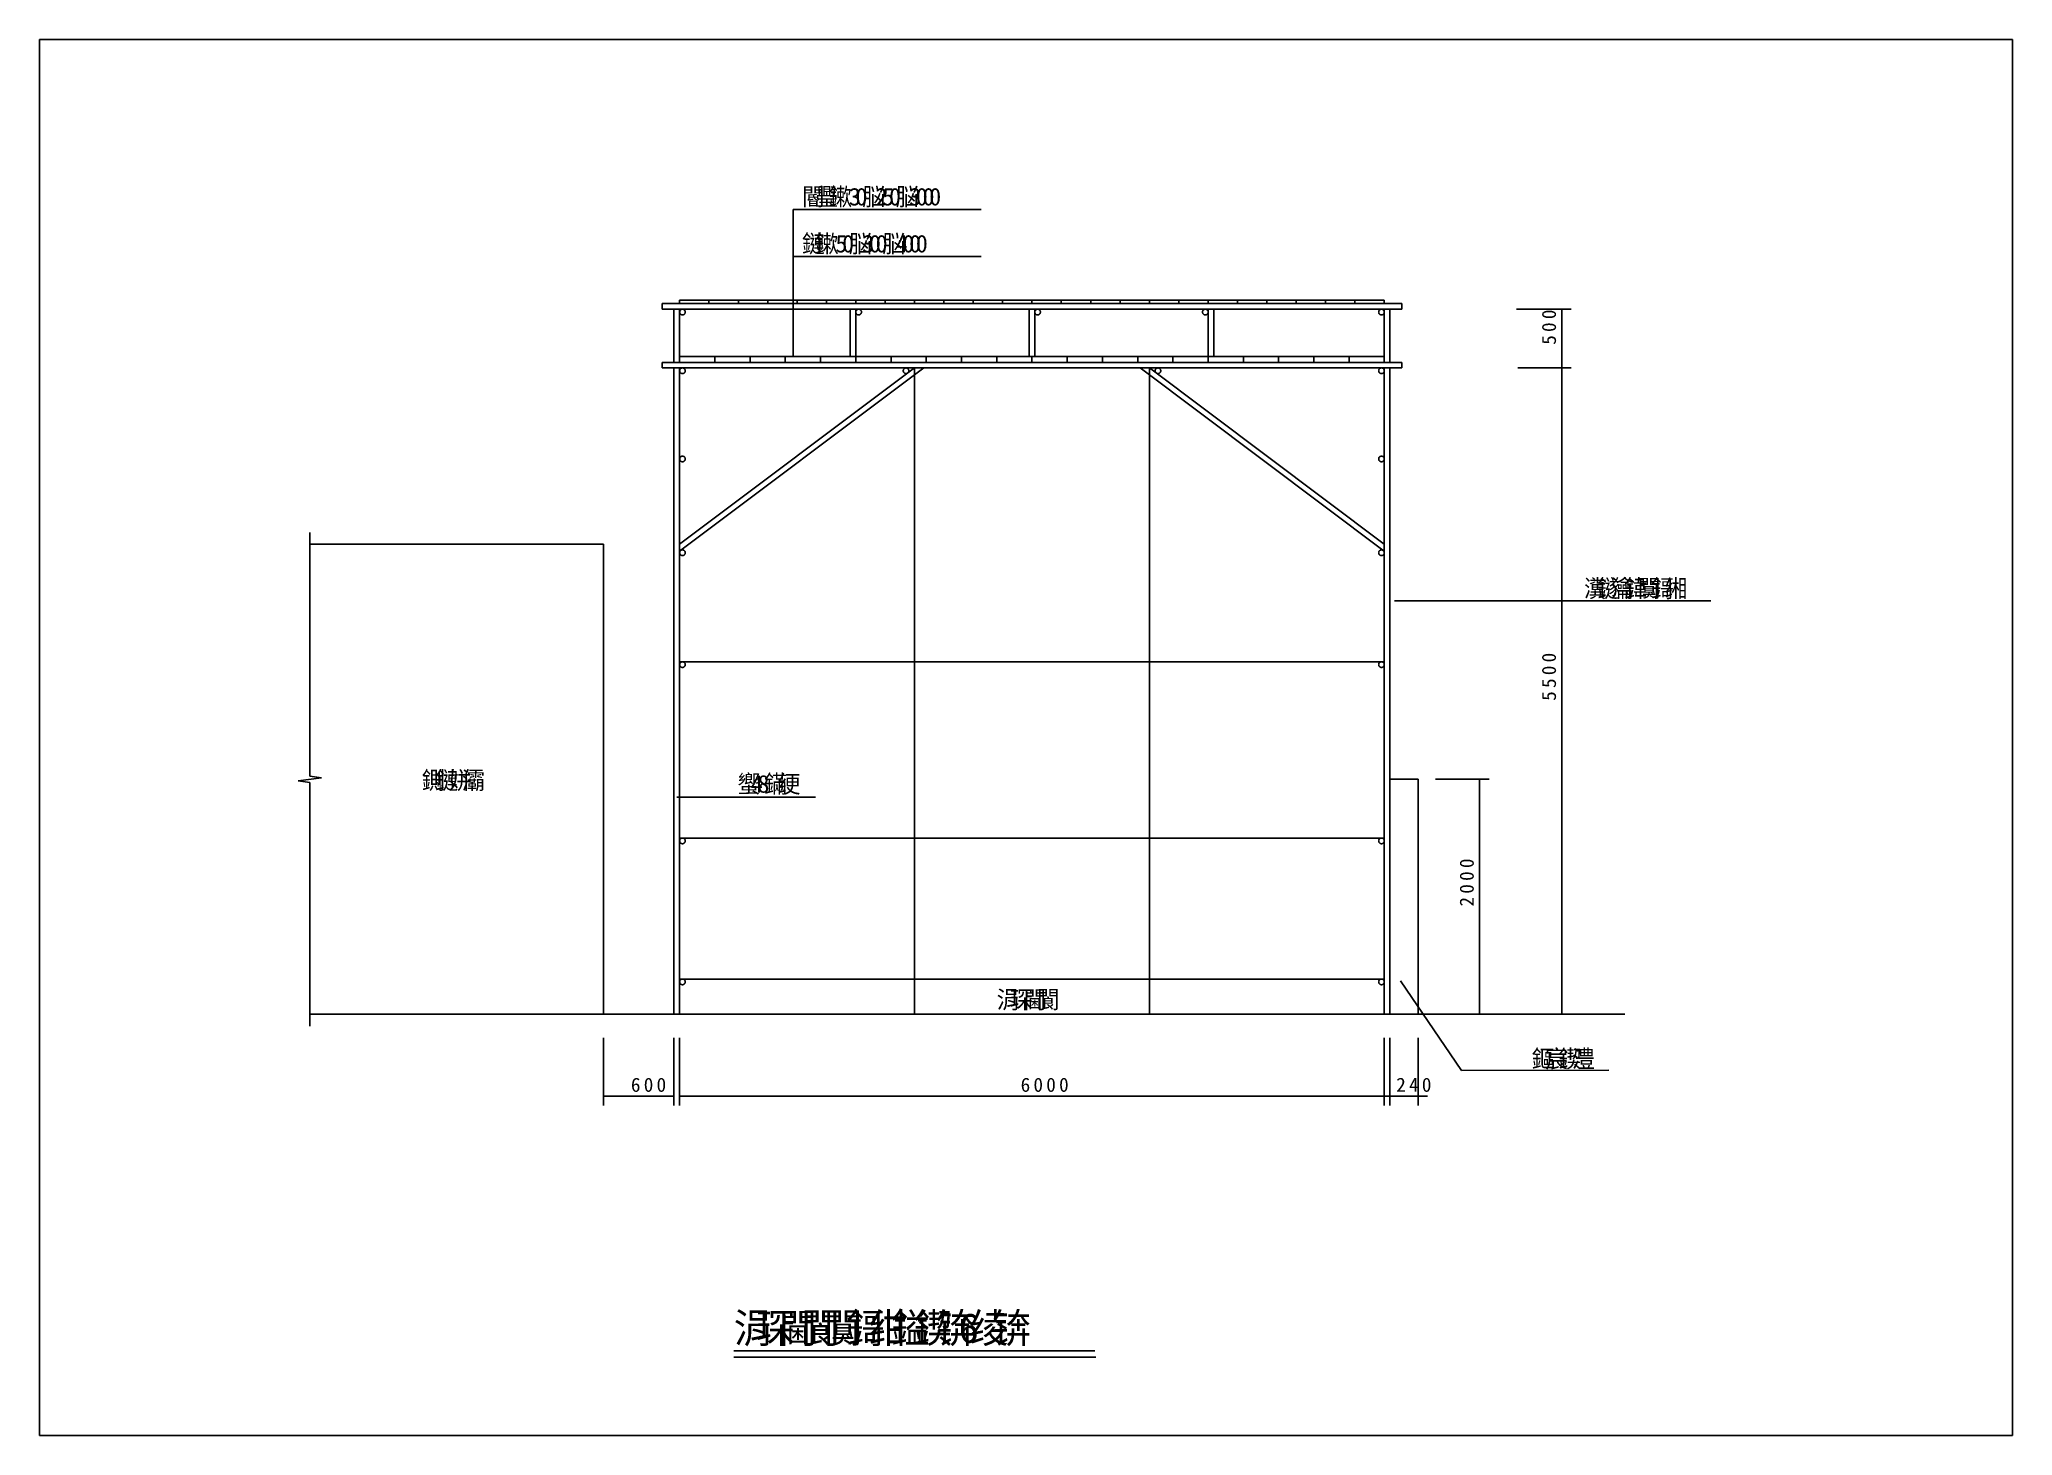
# Model space of a CAD drawing. Header units: metres. Extents: x 0 to 420, y 0 to 297.
import ezdxf

# ---------------------------------------------------------------- set-up
doc = ezdxf.new("R2010")
doc.units = ezdxf.units.M

msp = doc.modelspace()

# ---------------------------------------------------------------- linework, layer by layer
for p, q in [((420, 297), (0, 297)), ((0, 297), (0, 0)), ((420, 0), (420, 297)), ((160.47, 260.81), (160.47, 229.56)), ((160.47, 260.81), (200.47, 260.81)), ((160.47, 250.81), (200.47, 250.81)), ((132.57, 240.81), (289.97, 240.81)), ((132.57, 239.61), (132.57, 240.81)), ((132.57, 239.61), (289.97, 239.61)), ((135.07, 228.31), (135.07, 239.61)), ((136.27, 241.56), (286.27, 241.56)), ((136.27, 240.81), (136.27, 241.56)), ((136.27, 240.81), (286.27, 240.81)), ((136.27, 228.31), (136.27, 239.61)), ((142.52, 240.81), (142.52, 241.56)), ((148.77, 240.81), (148.77, 241.56)), ((155.02, 240.81), (155.02, 241.56)), ((161.27, 240.81), (161.27, 241.56)), ((167.52, 240.81), (167.52, 241.56)), ((172.57, 229.56), (172.57, 239.61)), ((173.77, 240.81), (173.77, 241.56)), ((173.77, 229.56), (173.77, 239.61)), ((180.02, 240.81), (180.02, 241.56)), ((186.27, 240.81), (186.27, 241.56)), ((192.52, 240.81), (192.52, 241.56)), ((198.77, 240.81), (198.77, 241.56)), ((205.02, 240.81), (205.02, 241.56)), ((210.67, 229.56), (210.67, 239.61)), ((211.27, 240.81), (211.27, 241.56)), ((211.87, 229.56), (211.87, 239.61)), ((217.52, 240.81), (217.52, 241.56)), ((223.77, 240.81), (223.77, 241.56)), ((230.02, 240.81), (230.02, 241.56)), ((236.27, 240.81), (236.27, 241.56)), ((242.52, 240.81), (242.52, 241.56)), ((248.77, 240.81), (248.77, 241.56)), ((248.77, 229.56), (248.77, 239.61)), ((249.97, 229.56), (249.97, 239.61)), ((255.02, 240.81), (255.02, 241.56)), ((261.27, 240.81), (261.27, 241.56)), ((267.52, 240.81), (267.52, 241.56)), ((273.77, 240.81), (273.77, 241.56)), ((280.02, 240.81), (280.02, 241.56)), ((286.27, 241.56), (286.27, 240.81)), ((286.27, 228.31), (286.27, 239.61)), ((287.47, 228.31), (287.47, 239.61)), ((289.97, 239.61), (289.97, 240.81)), ((314.41, 239.61), (326.06, 239.61)), ((324.06, 239.61), (324.06, 227.11)), ((132.57, 228.31), (289.97, 228.31)), ((132.57, 227.11), (132.57, 228.31)), ((132.57, 227.11), (289.97, 227.11)), ((135.07, 89.61), (135.07, 227.11)), ((136.27, 229.56), (286.27, 229.56)), ((136.27, 229.56), (136.27, 228.31)), ((136.27, 228.31), (286.27, 228.31)), ((136.27, 89.61), (136.27, 227.11)), ((136.27, 189.61), (186.27, 227.11)), ((136.27, 188.11), (188.27, 227.11)), ((143.77, 229.56), (143.77, 228.31)), ((151.27, 229.56), (151.27, 228.31)), ((158.77, 229.56), (158.77, 228.31)), ((166.27, 229.56), (166.27, 228.31)), ((173.77, 229.56), (173.77, 228.31)), ((181.27, 229.56), (181.27, 228.31)), ((186.27, 89.61), (186.27, 227.11)), ((188.77, 229.56), (188.77, 228.31)), ((196.27, 229.56), (196.27, 228.31)), ((203.77, 229.56), (203.77, 228.31)), ((211.27, 229.56), (211.27, 228.31)), ((218.77, 229.56), (218.77, 228.31)), ((226.27, 229.56), (226.27, 228.31)), ((233.77, 229.56), (233.77, 228.31)), ((286.27, 188.11), (234.27, 227.11)), ((236.27, 89.61), (236.27, 227.11)), ((286.27, 189.61), (236.27, 227.11)), ((241.27, 229.56), (241.27, 228.31)), ((248.77, 229.56), (248.77, 228.31)), ((256.27, 229.56), (256.27, 228.31)), ((263.77, 229.56), (263.77, 228.31)), ((271.27, 229.56), (271.27, 228.31)), ((278.77, 229.56), (278.77, 228.31)), ((286.27, 229.56), (286.27, 228.31)), ((286.27, 89.61), (286.27, 227.11)), ((287.47, 89.61), (287.47, 227.11)), ((289.97, 227.11), (289.97, 228.31)), ((314.67, 227.11), (326.06, 227.11)), ((314.67, 227.11), (326.06, 227.11)), ((324.06, 89.61), (324.06, 227.11)), ((57.57, 140.27), (57.57, 192.11)), ((57.57, 189.61), (120.07, 189.61)), ((120.07, 89.61), (120.07, 189.61)), ((355.81, 177.6), (288.47, 177.6)), ((136.27, 164.61), (286.27, 164.61)), ((55.07, 139.28), (60.07, 139.94)), ((55.07, 139.28), (57.57, 138.95)), ((57.57, 140.27), (60.07, 139.94)), ((57.57, 87.11), (57.57, 138.95)), ((287.47, 139.61), (293.47, 139.61)), ((293.47, 139.61), (293.47, 89.61)), ((297.17, 139.61), (308.56, 139.61)), ((306.56, 89.61), (306.56, 139.61)), ((135.67, 135.81), (165.18, 135.81)), ((136.27, 127.11), (286.27, 127.11)), ((136.27, 97.11), (286.27, 97.11)), ((289.72, 96.75), (302.67, 77.67)), ((57.57, 89.61), (337.47, 89.61)), ((296.91, 89.61), (308.56, 89.61)), ((314.41, 89.61), (326.06, 89.61)), ((120.07, 84.61), (120.07, 70.21)), ((135.07, 84.61), (135.07, 70.21)), ((136.27, 84.61), (136.27, 70.21)), ((286.27, 84.61), (286.27, 70.21)), ((287.47, 84.61), (287.47, 70.21)), ((293.47, 84.61), (293.47, 70.21)), ((302.67, 77.67), (334.03, 77.71)), ((120.07, 72.21), (135.07, 72.21)), ((286.27, 72.21), (136.27, 72.21)), ((287.47, 72.21), (285.47, 72.21)), ((287.47, 72.21), (293.47, 72.21)), ((293.47, 72.21), (295.47, 72.21)), ((147.82, 18.05), (224.68, 18.05)), ((147.82, 16.65), (224.85, 16.65)), ((0, 0), (420, 0))]:
    msp.add_line(p, q)
for points in [[(137.47, 239.01), (137.47, 239.07), (137.46, 239.13), (137.45, 239.18), (137.43, 239.24), (137.4, 239.29), (137.37, 239.34), (137.34, 239.39), (137.3, 239.43), (137.25, 239.47), (137.21, 239.51), (137.16, 239.54), (137.1, 239.56), (137.05, 239.58), (136.99, 239.6), (136.93, 239.61), (136.87, 239.61), (136.82, 239.61), (136.76, 239.6), (136.7, 239.58), (136.64, 239.56), (136.59, 239.54), (136.54, 239.51), (136.49, 239.47), (136.45, 239.43), (136.41, 239.39), (136.37, 239.34), (136.34, 239.29), (136.32, 239.24), (136.3, 239.18), (136.29, 239.13), (136.28, 239.07), (136.27, 239.01), (136.28, 238.95), (136.29, 238.89), (136.3, 238.84), (136.32, 238.78), (136.34, 238.73), (136.37, 238.68), (136.41, 238.63), (136.45, 238.58), (136.49, 238.55), (136.54, 238.51), (136.59, 238.48), (136.64, 238.45), (136.7, 238.44), (136.76, 238.42), (136.82, 238.41), (136.87, 238.41), (136.93, 238.41), (136.99, 238.42), (137.05, 238.44), (137.1, 238.45), (137.16, 238.48), (137.21, 238.51), (137.25, 238.55), (137.3, 238.58), (137.34, 238.63), (137.37, 238.68), (137.4, 238.73), (137.43, 238.78), (137.45, 238.84), (137.46, 238.89), (137.47, 238.95), (137.47, 239.01)], [(174.97, 239.01), (174.97, 239.07), (174.96, 239.13), (174.95, 239.18), (174.93, 239.24), (174.9, 239.29), (174.87, 239.34), (174.84, 239.39), (174.8, 239.43), (174.75, 239.47), (174.71, 239.51), (174.66, 239.54), (174.6, 239.56), (174.55, 239.58), (174.49, 239.6), (174.43, 239.61), (174.37, 239.61), (174.31, 239.61), (174.26, 239.6), (174.2, 239.58), (174.14, 239.56), (174.09, 239.54), (174.04, 239.51), (173.99, 239.47), (173.95, 239.43), (173.91, 239.39), (173.87, 239.34), (173.84, 239.29), (173.82, 239.24), (173.8, 239.18), (173.79, 239.13), (173.78, 239.07), (173.77, 239.01), (173.78, 238.95), (173.79, 238.89), (173.8, 238.84), (173.82, 238.78), (173.84, 238.73), (173.87, 238.68), (173.91, 238.63), (173.95, 238.58), (173.99, 238.55), (174.04, 238.51), (174.09, 238.48), (174.14, 238.45), (174.2, 238.44), (174.26, 238.42), (174.31, 238.41), (174.37, 238.41), (174.43, 238.41), (174.49, 238.42), (174.55, 238.44), (174.6, 238.45), (174.66, 238.48), (174.71, 238.51), (174.75, 238.55), (174.8, 238.58), (174.84, 238.63), (174.87, 238.68), (174.9, 238.73), (174.93, 238.78), (174.95, 238.84), (174.96, 238.89), (174.97, 238.95), (174.97, 239.01)], [(213.07, 239.01), (213.07, 239.07), (213.06, 239.13), (213.05, 239.18), (213.03, 239.24), (213, 239.29), (212.97, 239.34), (212.94, 239.39), (212.9, 239.43), (212.85, 239.47), (212.81, 239.51), (212.76, 239.54), (212.7, 239.56), (212.65, 239.58), (212.59, 239.6), (212.53, 239.61), (212.47, 239.61), (212.42, 239.61), (212.36, 239.6), (212.3, 239.58), (212.24, 239.56), (212.19, 239.54), (212.14, 239.51), (212.09, 239.47), (212.05, 239.43), (212.01, 239.39), (211.97, 239.34), (211.94, 239.29), (211.92, 239.24), (211.9, 239.18), (211.89, 239.13), (211.88, 239.07), (211.87, 239.01), (211.88, 238.95), (211.89, 238.89), (211.9, 238.84), (211.92, 238.78), (211.94, 238.73), (211.97, 238.68), (212.01, 238.63), (212.05, 238.58), (212.09, 238.55), (212.14, 238.51), (212.19, 238.48), (212.24, 238.45), (212.3, 238.44), (212.36, 238.42), (212.42, 238.41), (212.47, 238.41), (212.53, 238.41), (212.59, 238.42), (212.65, 238.44), (212.7, 238.45), (212.76, 238.48), (212.81, 238.51), (212.85, 238.55), (212.9, 238.58), (212.94, 238.63), (212.97, 238.68), (213, 238.73), (213.03, 238.78), (213.05, 238.84), (213.06, 238.89), (213.07, 238.95), (213.07, 239.01)], [(248.77, 239.01), (248.77, 239.07), (248.76, 239.13), (248.75, 239.18), (248.73, 239.24), (248.7, 239.29), (248.67, 239.34), (248.64, 239.39), (248.6, 239.43), (248.55, 239.47), (248.51, 239.51), (248.46, 239.54), (248.4, 239.56), (248.35, 239.58), (248.29, 239.6), (248.23, 239.61), (248.17, 239.61), (248.12, 239.61), (248.06, 239.6), (248, 239.58), (247.94, 239.56), (247.89, 239.54), (247.84, 239.51), (247.79, 239.47), (247.75, 239.43), (247.71, 239.39), (247.67, 239.34), (247.64, 239.29), (247.62, 239.24), (247.6, 239.18), (247.59, 239.13), (247.58, 239.07), (247.57, 239.01), (247.58, 238.95), (247.59, 238.89), (247.6, 238.84), (247.62, 238.78), (247.64, 238.73), (247.67, 238.68), (247.71, 238.63), (247.75, 238.58), (247.79, 238.55), (247.84, 238.51), (247.89, 238.48), (247.94, 238.45), (248, 238.44), (248.06, 238.42), (248.12, 238.41), (248.17, 238.41), (248.23, 238.41), (248.29, 238.42), (248.35, 238.44), (248.4, 238.45), (248.46, 238.48), (248.51, 238.51), (248.55, 238.55), (248.6, 238.58), (248.64, 238.63), (248.67, 238.68), (248.7, 238.73), (248.73, 238.78), (248.75, 238.84), (248.76, 238.89), (248.77, 238.95), (248.77, 239.01)], [(286.27, 239.01), (286.27, 239.07), (286.26, 239.13), (286.25, 239.18), (286.23, 239.24), (286.2, 239.29), (286.17, 239.34), (286.14, 239.39), (286.1, 239.43), (286.05, 239.47), (286.01, 239.51), (285.96, 239.54), (285.9, 239.56), (285.85, 239.58), (285.79, 239.6), (285.73, 239.61), (285.67, 239.61), (285.61, 239.61), (285.56, 239.6), (285.5, 239.58), (285.44, 239.56), (285.39, 239.54), (285.34, 239.51), (285.29, 239.47), (285.25, 239.43), (285.21, 239.39), (285.17, 239.34), (285.14, 239.29), (285.12, 239.24), (285.1, 239.18), (285.09, 239.13), (285.08, 239.07), (285.07, 239.01), (285.08, 238.95), (285.09, 238.89), (285.1, 238.84), (285.12, 238.78), (285.14, 238.73), (285.17, 238.68), (285.21, 238.63), (285.25, 238.58), (285.29, 238.55), (285.34, 238.51), (285.39, 238.48), (285.44, 238.45), (285.5, 238.44), (285.56, 238.42), (285.61, 238.41), (285.67, 238.41), (285.73, 238.41), (285.79, 238.42), (285.85, 238.44), (285.9, 238.45), (285.96, 238.48), (286.01, 238.51), (286.05, 238.55), (286.1, 238.58), (286.14, 238.63), (286.17, 238.68), (286.2, 238.73), (286.23, 238.78), (286.25, 238.84), (286.26, 238.89), (286.27, 238.95), (286.27, 239.01)], [(137.47, 226.51), (137.47, 226.57), (137.46, 226.63), (137.45, 226.68), (137.43, 226.74), (137.4, 226.79), (137.37, 226.84), (137.34, 226.89), (137.3, 226.93), (137.25, 226.97), (137.21, 227.01), (137.16, 227.04), (137.1, 227.06), (137.05, 227.08), (136.99, 227.1), (136.93, 227.11), (136.87, 227.11), (136.82, 227.11), (136.76, 227.1), (136.7, 227.08), (136.64, 227.06), (136.59, 227.04), (136.54, 227.01), (136.49, 226.97), (136.45, 226.93), (136.41, 226.89), (136.37, 226.84), (136.34, 226.79), (136.32, 226.74), (136.3, 226.68), (136.29, 226.63), (136.28, 226.57), (136.27, 226.51), (136.28, 226.45), (136.29, 226.39), (136.3, 226.34), (136.32, 226.28), (136.34, 226.23), (136.37, 226.18), (136.41, 226.13), (136.45, 226.08), (136.49, 226.05), (136.54, 226.01), (136.59, 225.98), (136.64, 225.95), (136.7, 225.94), (136.76, 225.92), (136.82, 225.91), (136.87, 225.91), (136.93, 225.91), (136.99, 225.92), (137.05, 225.94), (137.1, 225.95), (137.16, 225.98), (137.21, 226.01), (137.25, 226.05), (137.3, 226.08), (137.34, 226.13), (137.37, 226.18), (137.4, 226.23), (137.43, 226.28), (137.45, 226.34), (137.46, 226.39), (137.47, 226.45), (137.47, 226.51)], [(185.07, 226.51), (185.06, 226.57), (185.06, 226.63), (185.04, 226.68), (185.02, 226.74), (185, 226.79), (184.97, 226.84), (184.93, 226.89), (184.89, 226.93), (184.85, 226.97), (184.8, 227.01), (184.75, 227.04), (184.7, 227.06), (184.64, 227.08), (184.58, 227.1), (184.53, 227.11), (184.47, 227.11), (184.41, 227.11), (184.35, 227.1), (184.29, 227.08), (184.24, 227.06), (184.18, 227.04), (184.13, 227.01), (184.09, 226.97), (184.04, 226.93), (184, 226.89), (183.97, 226.84), (183.94, 226.79), (183.91, 226.74), (183.89, 226.68), (183.88, 226.63), (183.87, 226.57), (183.87, 226.51), (183.87, 226.45), (183.88, 226.39), (183.89, 226.34), (183.91, 226.28), (183.94, 226.23), (183.97, 226.18), (184, 226.13), (184.04, 226.08), (184.09, 226.05), (184.13, 226.01), (184.18, 225.98), (184.24, 225.95), (184.29, 225.94), (184.35, 225.92), (184.41, 225.91), (184.47, 225.91), (184.53, 225.91), (184.58, 225.92), (184.64, 225.94), (184.7, 225.95), (184.75, 225.98), (184.8, 226.01), (184.85, 226.05), (184.89, 226.08), (184.93, 226.13), (184.97, 226.18), (185, 226.23), (185.02, 226.28), (185.04, 226.34), (185.06, 226.39), (185.06, 226.45), (185.07, 226.51)], [(238.68, 226.51), (238.68, 226.57), (238.67, 226.63), (238.65, 226.68), (238.63, 226.74), (238.61, 226.79), (238.58, 226.84), (238.54, 226.89), (238.5, 226.93), (238.46, 226.97), (238.41, 227.01), (238.36, 227.04), (238.31, 227.06), (238.25, 227.08), (238.2, 227.1), (238.14, 227.11), (238.08, 227.11), (238.02, 227.11), (237.96, 227.1), (237.91, 227.08), (237.85, 227.06), (237.8, 227.04), (237.75, 227.01), (237.7, 226.97), (237.66, 226.93), (237.62, 226.89), (237.58, 226.84), (237.55, 226.79), (237.53, 226.74), (237.51, 226.68), (237.49, 226.63), (237.48, 226.57), (237.48, 226.51), (237.48, 226.45), (237.49, 226.39), (237.51, 226.34), (237.53, 226.28), (237.55, 226.23), (237.58, 226.18), (237.62, 226.13), (237.66, 226.08), (237.7, 226.05), (237.75, 226.01), (237.8, 225.98), (237.85, 225.95), (237.91, 225.94), (237.96, 225.92), (238.02, 225.91), (238.08, 225.91), (238.14, 225.91), (238.2, 225.92), (238.25, 225.94), (238.31, 225.95), (238.36, 225.98), (238.41, 226.01), (238.46, 226.05), (238.5, 226.08), (238.54, 226.13), (238.58, 226.18), (238.61, 226.23), (238.63, 226.28), (238.65, 226.34), (238.67, 226.39), (238.68, 226.45), (238.68, 226.51)], [(286.27, 226.51), (286.27, 226.57), (286.26, 226.63), (286.25, 226.68), (286.23, 226.74), (286.2, 226.79), (286.17, 226.84), (286.14, 226.89), (286.1, 226.93), (286.05, 226.97), (286.01, 227.01), (285.96, 227.04), (285.9, 227.06), (285.85, 227.08), (285.79, 227.1), (285.73, 227.11), (285.67, 227.11), (285.61, 227.11), (285.56, 227.1), (285.5, 227.08), (285.44, 227.06), (285.39, 227.04), (285.34, 227.01), (285.29, 226.97), (285.25, 226.93), (285.21, 226.89), (285.17, 226.84), (285.14, 226.79), (285.12, 226.74), (285.1, 226.68), (285.09, 226.63), (285.08, 226.57), (285.07, 226.51), (285.08, 226.45), (285.09, 226.39), (285.1, 226.34), (285.12, 226.28), (285.14, 226.23), (285.17, 226.18), (285.21, 226.13), (285.25, 226.08), (285.29, 226.05), (285.34, 226.01), (285.39, 225.98), (285.44, 225.95), (285.5, 225.94), (285.56, 225.92), (285.61, 225.91), (285.67, 225.91), (285.73, 225.91), (285.79, 225.92), (285.85, 225.94), (285.9, 225.95), (285.96, 225.98), (286.01, 226.01), (286.05, 226.05), (286.1, 226.08), (286.14, 226.13), (286.17, 226.18), (286.2, 226.23), (286.23, 226.28), (286.25, 226.34), (286.26, 226.39), (286.27, 226.45), (286.27, 226.51)], [(137.47, 207.76), (137.47, 207.82), (137.46, 207.88), (137.45, 207.93), (137.43, 207.99), (137.4, 208.04), (137.37, 208.09), (137.34, 208.14), (137.3, 208.18), (137.25, 208.22), (137.21, 208.26), (137.16, 208.29), (137.1, 208.31), (137.05, 208.33), (136.99, 208.35), (136.93, 208.36), (136.87, 208.36), (136.82, 208.36), (136.76, 208.35), (136.7, 208.33), (136.64, 208.31), (136.59, 208.29), (136.54, 208.26), (136.49, 208.22), (136.45, 208.18), (136.41, 208.14), (136.37, 208.09), (136.34, 208.04), (136.32, 207.99), (136.3, 207.93), (136.29, 207.88), (136.28, 207.82), (136.27, 207.76), (136.28, 207.7), (136.29, 207.64), (136.3, 207.59), (136.32, 207.53), (136.34, 207.48), (136.37, 207.43), (136.41, 207.38), (136.45, 207.33), (136.49, 207.3), (136.54, 207.26), (136.59, 207.23), (136.64, 207.2), (136.7, 207.19), (136.76, 207.17), (136.82, 207.16), (136.87, 207.16), (136.93, 207.16), (136.99, 207.17), (137.05, 207.19), (137.1, 207.2), (137.16, 207.23), (137.21, 207.26), (137.25, 207.3), (137.3, 207.33), (137.34, 207.38), (137.37, 207.43), (137.4, 207.48), (137.43, 207.53), (137.45, 207.59), (137.46, 207.64), (137.47, 207.7), (137.47, 207.76)], [(286.27, 207.76), (286.27, 207.82), (286.26, 207.88), (286.25, 207.93), (286.23, 207.99), (286.2, 208.04), (286.17, 208.09), (286.14, 208.14), (286.1, 208.18), (286.05, 208.22), (286.01, 208.26), (285.96, 208.29), (285.9, 208.31), (285.85, 208.33), (285.79, 208.35), (285.73, 208.36), (285.67, 208.36), (285.61, 208.36), (285.56, 208.35), (285.5, 208.33), (285.44, 208.31), (285.39, 208.29), (285.34, 208.26), (285.29, 208.22), (285.25, 208.18), (285.21, 208.14), (285.17, 208.09), (285.14, 208.04), (285.12, 207.99), (285.1, 207.93), (285.09, 207.88), (285.08, 207.82), (285.07, 207.76), (285.08, 207.7), (285.09, 207.64), (285.1, 207.59), (285.12, 207.53), (285.14, 207.48), (285.17, 207.43), (285.21, 207.38), (285.25, 207.33), (285.29, 207.3), (285.34, 207.26), (285.39, 207.23), (285.44, 207.2), (285.5, 207.19), (285.56, 207.17), (285.61, 207.16), (285.67, 207.16), (285.73, 207.16), (285.79, 207.17), (285.85, 207.19), (285.9, 207.2), (285.96, 207.23), (286.01, 207.26), (286.05, 207.3), (286.1, 207.33), (286.14, 207.38), (286.17, 207.43), (286.2, 207.48), (286.23, 207.53), (286.25, 207.59), (286.26, 207.64), (286.27, 207.7), (286.27, 207.76)], [(137.47, 187.81), (137.47, 187.87), (137.46, 187.92), (137.45, 187.98), (137.43, 188.04), (137.4, 188.09), (137.37, 188.14), (137.34, 188.19), (137.3, 188.23), (137.25, 188.27), (137.21, 188.31), (137.16, 188.34), (137.1, 188.36), (137.05, 188.38), (136.99, 188.4), (136.93, 188.4), (136.87, 188.41), (136.82, 188.4), (136.76, 188.4), (136.7, 188.38), (136.64, 188.36), (136.59, 188.34), (136.54, 188.31), (136.49, 188.27), (136.45, 188.23), (136.41, 188.19), (136.37, 188.14), (136.34, 188.09), (136.32, 188.04), (136.3, 187.98), (136.29, 187.92), (136.28, 187.87), (136.27, 187.81), (136.28, 187.75), (136.29, 187.69), (136.3, 187.63), (136.32, 187.58), (136.34, 187.52), (136.37, 187.47), (136.41, 187.43), (136.45, 187.38), (136.49, 187.34), (136.54, 187.31), (136.59, 187.28), (136.64, 187.25), (136.7, 187.23), (136.76, 187.22), (136.82, 187.21), (136.87, 187.21), (136.93, 187.21), (136.99, 187.22), (137.05, 187.23), (137.1, 187.25), (137.16, 187.28), (137.21, 187.31), (137.25, 187.34), (137.3, 187.38), (137.34, 187.43), (137.37, 187.47), (137.4, 187.52), (137.43, 187.58), (137.45, 187.63), (137.46, 187.69), (137.47, 187.75), (137.47, 187.81)], [(286.27, 187.81), (286.27, 187.87), (286.26, 187.92), (286.25, 187.98), (286.23, 188.04), (286.2, 188.09), (286.17, 188.14), (286.14, 188.19), (286.1, 188.23), (286.05, 188.27), (286.01, 188.31), (285.96, 188.34), (285.9, 188.36), (285.85, 188.38), (285.79, 188.4), (285.73, 188.4), (285.67, 188.41), (285.61, 188.4), (285.56, 188.4), (285.5, 188.38), (285.44, 188.36), (285.39, 188.34), (285.34, 188.31), (285.29, 188.27), (285.25, 188.23), (285.21, 188.19), (285.17, 188.14), (285.14, 188.09), (285.12, 188.04), (285.1, 187.98), (285.09, 187.92), (285.08, 187.87), (285.07, 187.81), (285.08, 187.75), (285.09, 187.69), (285.1, 187.63), (285.12, 187.58), (285.14, 187.52), (285.17, 187.47), (285.21, 187.43), (285.25, 187.38), (285.29, 187.34), (285.34, 187.31), (285.39, 187.28), (285.44, 187.25), (285.5, 187.23), (285.56, 187.22), (285.61, 187.21), (285.67, 187.21), (285.73, 187.21), (285.79, 187.22), (285.85, 187.23), (285.9, 187.25), (285.96, 187.28), (286.01, 187.31), (286.05, 187.34), (286.1, 187.38), (286.14, 187.43), (286.17, 187.47), (286.2, 187.52), (286.23, 187.58), (286.25, 187.63), (286.26, 187.69), (286.27, 187.75), (286.27, 187.81)], [(137.47, 164.01), (137.47, 164.07), (137.46, 164.13), (137.45, 164.18), (137.43, 164.24), (137.4, 164.29), (137.37, 164.34), (137.34, 164.39), (137.3, 164.43), (137.25, 164.47), (137.21, 164.51), (137.16, 164.54), (137.1, 164.56), (137.05, 164.58), (136.99, 164.6), (136.93, 164.61), (136.87, 164.61), (136.82, 164.61), (136.76, 164.6), (136.7, 164.58), (136.64, 164.56), (136.59, 164.54), (136.54, 164.51), (136.49, 164.47), (136.45, 164.43), (136.41, 164.39), (136.37, 164.34), (136.34, 164.29), (136.32, 164.24), (136.3, 164.18), (136.29, 164.13), (136.28, 164.07), (136.27, 164.01), (136.28, 163.95), (136.29, 163.89), (136.3, 163.84), (136.32, 163.78), (136.34, 163.73), (136.37, 163.68), (136.41, 163.63), (136.45, 163.58), (136.49, 163.55), (136.54, 163.51), (136.59, 163.48), (136.64, 163.45), (136.7, 163.44), (136.76, 163.42), (136.82, 163.41), (136.87, 163.41), (136.93, 163.41), (136.99, 163.42), (137.05, 163.44), (137.1, 163.45), (137.16, 163.48), (137.21, 163.51), (137.25, 163.55), (137.3, 163.58), (137.34, 163.63), (137.37, 163.68), (137.4, 163.73), (137.43, 163.78), (137.45, 163.84), (137.46, 163.89), (137.47, 163.95), (137.47, 164.01)], [(286.27, 164.01), (286.27, 164.07), (286.26, 164.13), (286.25, 164.18), (286.23, 164.24), (286.2, 164.29), (286.17, 164.34), (286.14, 164.39), (286.1, 164.43), (286.05, 164.47), (286.01, 164.51), (285.96, 164.54), (285.9, 164.56), (285.85, 164.58), (285.79, 164.6), (285.73, 164.61), (285.67, 164.61), (285.61, 164.61), (285.56, 164.6), (285.5, 164.58), (285.44, 164.56), (285.39, 164.54), (285.34, 164.51), (285.29, 164.47), (285.25, 164.43), (285.21, 164.39), (285.17, 164.34), (285.14, 164.29), (285.12, 164.24), (285.1, 164.18), (285.09, 164.13), (285.08, 164.07), (285.07, 164.01), (285.08, 163.95), (285.09, 163.89), (285.1, 163.84), (285.12, 163.78), (285.14, 163.73), (285.17, 163.68), (285.21, 163.63), (285.25, 163.58), (285.29, 163.55), (285.34, 163.51), (285.39, 163.48), (285.44, 163.45), (285.5, 163.44), (285.56, 163.42), (285.61, 163.41), (285.67, 163.41), (285.73, 163.41), (285.79, 163.42), (285.85, 163.44), (285.9, 163.45), (285.96, 163.48), (286.01, 163.51), (286.05, 163.55), (286.1, 163.58), (286.14, 163.63), (286.17, 163.68), (286.2, 163.73), (286.23, 163.78), (286.25, 163.84), (286.26, 163.89), (286.27, 163.95), (286.27, 164.01)], [(137.47, 126.51), (137.47, 126.57), (137.46, 126.63), (137.45, 126.68), (137.43, 126.74), (137.4, 126.79), (137.37, 126.84), (137.34, 126.89), (137.3, 126.93), (137.25, 126.97), (137.21, 127.01), (137.16, 127.04), (137.1, 127.06), (137.05, 127.08), (136.99, 127.1), (136.93, 127.11), (136.87, 127.11), (136.82, 127.11), (136.76, 127.1), (136.7, 127.08), (136.64, 127.06), (136.59, 127.04), (136.54, 127.01), (136.49, 126.97), (136.45, 126.93), (136.41, 126.89), (136.37, 126.84), (136.34, 126.79), (136.32, 126.74), (136.3, 126.68), (136.29, 126.63), (136.28, 126.57), (136.27, 126.51), (136.28, 126.45), (136.29, 126.39), (136.3, 126.34), (136.32, 126.28), (136.34, 126.23), (136.37, 126.18), (136.41, 126.13), (136.45, 126.09), (136.49, 126.05), (136.54, 126.01), (136.59, 125.98), (136.64, 125.95), (136.7, 125.94), (136.76, 125.92), (136.82, 125.91), (136.87, 125.91), (136.93, 125.91), (136.99, 125.92), (137.05, 125.94), (137.1, 125.95), (137.16, 125.98), (137.21, 126.01), (137.25, 126.05), (137.3, 126.09), (137.34, 126.13), (137.37, 126.18), (137.4, 126.23), (137.43, 126.28), (137.45, 126.34), (137.46, 126.39), (137.47, 126.45), (137.47, 126.51)], [(286.27, 126.51), (286.27, 126.57), (286.26, 126.63), (286.25, 126.68), (286.23, 126.74), (286.2, 126.79), (286.17, 126.84), (286.14, 126.89), (286.1, 126.93), (286.05, 126.97), (286.01, 127.01), (285.96, 127.04), (285.9, 127.06), (285.85, 127.08), (285.79, 127.1), (285.73, 127.11), (285.67, 127.11), (285.61, 127.11), (285.56, 127.1), (285.5, 127.08), (285.44, 127.06), (285.39, 127.04), (285.34, 127.01), (285.29, 126.97), (285.25, 126.93), (285.21, 126.89), (285.17, 126.84), (285.14, 126.79), (285.12, 126.74), (285.1, 126.68), (285.09, 126.63), (285.08, 126.57), (285.07, 126.51), (285.08, 126.45), (285.09, 126.39), (285.1, 126.34), (285.12, 126.28), (285.14, 126.23), (285.17, 126.18), (285.21, 126.13), (285.25, 126.09), (285.29, 126.05), (285.34, 126.01), (285.39, 125.98), (285.44, 125.95), (285.5, 125.94), (285.56, 125.92), (285.61, 125.91), (285.67, 125.91), (285.73, 125.91), (285.79, 125.92), (285.85, 125.94), (285.9, 125.95), (285.96, 125.98), (286.01, 126.01), (286.05, 126.05), (286.1, 126.09), (286.14, 126.13), (286.17, 126.18), (286.2, 126.23), (286.23, 126.28), (286.25, 126.34), (286.26, 126.39), (286.27, 126.45), (286.27, 126.51)], [(137.47, 96.51), (137.47, 96.57), (137.46, 96.63), (137.45, 96.68), (137.43, 96.74), (137.4, 96.79), (137.37, 96.84), (137.34, 96.89), (137.3, 96.93), (137.25, 96.97), (137.21, 97.01), (137.16, 97.04), (137.1, 97.06), (137.05, 97.08), (136.99, 97.1), (136.93, 97.11), (136.87, 97.11), (136.82, 97.11), (136.76, 97.1), (136.7, 97.08), (136.64, 97.06), (136.59, 97.04), (136.54, 97.01), (136.49, 96.97), (136.45, 96.93), (136.41, 96.89), (136.37, 96.84), (136.34, 96.79), (136.32, 96.74), (136.3, 96.68), (136.29, 96.63), (136.28, 96.57), (136.27, 96.51), (136.28, 96.45), (136.29, 96.39), (136.3, 96.34), (136.32, 96.28), (136.34, 96.23), (136.37, 96.18), (136.41, 96.13), (136.45, 96.09), (136.49, 96.05), (136.54, 96.01), (136.59, 95.98), (136.64, 95.95), (136.7, 95.94), (136.76, 95.92), (136.82, 95.91), (136.87, 95.91), (136.93, 95.91), (136.99, 95.92), (137.05, 95.94), (137.1, 95.95), (137.16, 95.98), (137.21, 96.01), (137.25, 96.05), (137.3, 96.09), (137.34, 96.13), (137.37, 96.18), (137.4, 96.23), (137.43, 96.28), (137.45, 96.34), (137.46, 96.39), (137.47, 96.45), (137.47, 96.51)], [(286.27, 96.51), (286.27, 96.57), (286.26, 96.63), (286.25, 96.68), (286.23, 96.74), (286.2, 96.79), (286.17, 96.84), (286.14, 96.89), (286.1, 96.93), (286.05, 96.97), (286.01, 97.01), (285.96, 97.04), (285.9, 97.06), (285.85, 97.08), (285.79, 97.1), (285.73, 97.11), (285.67, 97.11), (285.61, 97.11), (285.56, 97.1), (285.5, 97.08), (285.44, 97.06), (285.39, 97.04), (285.34, 97.01), (285.29, 96.97), (285.25, 96.93), (285.21, 96.89), (285.17, 96.84), (285.14, 96.79), (285.12, 96.74), (285.1, 96.68), (285.09, 96.63), (285.08, 96.57), (285.07, 96.51), (285.08, 96.45), (285.09, 96.39), (285.1, 96.34), (285.12, 96.28), (285.14, 96.23), (285.17, 96.18), (285.21, 96.13), (285.25, 96.09), (285.29, 96.05), (285.34, 96.01), (285.39, 95.98), (285.44, 95.95), (285.5, 95.94), (285.56, 95.92), (285.61, 95.91), (285.67, 95.91), (285.73, 95.91), (285.79, 95.92), (285.85, 95.94), (285.9, 95.95), (285.96, 95.98), (286.01, 96.01), (286.05, 96.05), (286.1, 96.09), (286.14, 96.13), (286.17, 96.18), (286.2, 96.23), (286.23, 96.28), (286.25, 96.34), (286.26, 96.39), (286.27, 96.45), (286.27, 96.51)]]:
    msp.add_lwpolyline(points)

# ---------------------------------------------------------------- texts
for s, height, p in [('閽', 3.75, (162.3, 261.69)), ('璺', 3.75, (165.15, 261.69)), ('鏉', 3.75, (168.01, 261.69)), ('3', 3.75, (172.29, 261.69)), ('0', 3.75, (173.71, 261.69)), ('脳', 3.75, (175.14, 261.69)), ('2', 3.75, (177.99, 261.69)), ('5', 3.75, (179.42, 261.69)), ('0', 3.75, (180.84, 261.69)), ('脳', 3.75, (182.27, 261.69)), ('3', 3.75, (185.12, 261.69)), ('0', 3.75, (186.55, 261.69)), ('0', 3.75, (187.98, 261.69)), ('0', 3.75, (189.4, 261.69)), ('鏈', 3.75, (162.3, 251.69)), ('鏉', 3.75, (165.15, 251.69)), ('5', 3.75, (169.43, 251.69)), ('0', 3.75, (170.86, 251.69)), ('脳', 3.75, (172.29, 251.69)), ('3', 3.75, (175.14, 251.69)), ('0', 3.75, (176.57, 251.69)), ('0', 3.75, (177.99, 251.69)), ('脳', 3.75, (179.42, 251.69)), ('4', 3.75, (182.27, 251.69)), ('0', 3.75, (183.7, 251.69)), ('0', 3.75, (185.12, 251.69)), ('0', 3.75, (186.55, 251.69)), ('瀵', 3.75, (328.78, 178.35)), ('鐩', 3.75, (331.63, 178.35)), ('瀹', 3.75, (334.48, 178.35)), ('鍏', 3.75, (337.34, 178.35)), ('闃', 3.75, (340.19, 178.35)), ('鎶', 3.75, (343.04, 178.35)), ('缃', 3.75, (345.9, 178.35)), ('鍘', 3.75, (81.4, 137.52)), ('鏈', 3.75, (84.25, 137.52)), ('姘', 3.75, (87.1, 137.52)), ('灞', 3.75, (89.96, 137.52)), ('蠁', 3.75, (148.56, 136.76)), ('4', 3.75, (151.41, 136.76)), ('8', 3.75, (152.84, 136.76)), ('鏋', 3.75, (154.26, 136.76)), ('绠', 3.75, (157.12, 136.76)), ('涓', 3.75, (203.73, 90.87)), ('琛', 3.75, (206.58, 90.87)), ('閫', 3.75, (209.43, 90.87)), ('閬', 3.75, (212.29, 90.87)), ('鏂', 3.75, (317.65, 78.27)), ('宸', 3.75, (320.51, 78.27)), ('鍥', 3.75, (323.36, 78.27)), ('澧', 3.75, (326.21, 78.27)), ('6', 3, (125.9, 73.12)), ('0', 3, (128.63, 73.12)), ('0', 3, (131.36, 73.12)), ('6', 3, (208.86, 73.12)), ('0', 3, (211.58, 73.12)), ('0', 3, (214.31, 73.12)), ('0', 3, (217.04, 73.12)), ('2', 3, (288.81, 73.12)), ('4', 3, (291.54, 73.12)), ('0', 3, (294.26, 73.12)), ('涓', 6.29, (147.79, 19.73)), ('琛', 6.29, (152.58, 19.73)), ('閫', 6.29, (157.37, 19.73)), ('閬', 6.29, (162.16, 19.73)), ('闃', 6.29, (166.95, 19.73)), ('鎶', 6.29, (171.74, 19.73)), ('绀', 6.29, (176.53, 19.73)), ('鎰', 6.29, (181.31, 19.73)), ('鍥', 6.29, (186.1, 19.73)), ('锛', 6.29, (190.89, 19.73)), ('6', 6.29, (195.68, 19.73)), ('绫', 6.29, (198.08, 19.73)), ('锛', 6.29, (202.87, 19.73))]:
    msp.add_text(s, height=height).set_placement(p)
for s, p in [('0', (322.81, 237.5)), ('0', (322.81, 234.77)), ('5', (322.81, 232.05)), ('0', (322.81, 164.48)), ('0', (322.81, 161.75)), ('5', (322.81, 159.03)), ('5', (322.81, 156.3)), ('0', (305.31, 120.72)), ('0', (305.31, 117.99)), ('2', (305.31, 112.54)), ('0', (305.31, 115.27))]:
    msp.add_text(s, height=3, rotation=90).set_placement(p)

doc.saveas('drawing.dxf')
